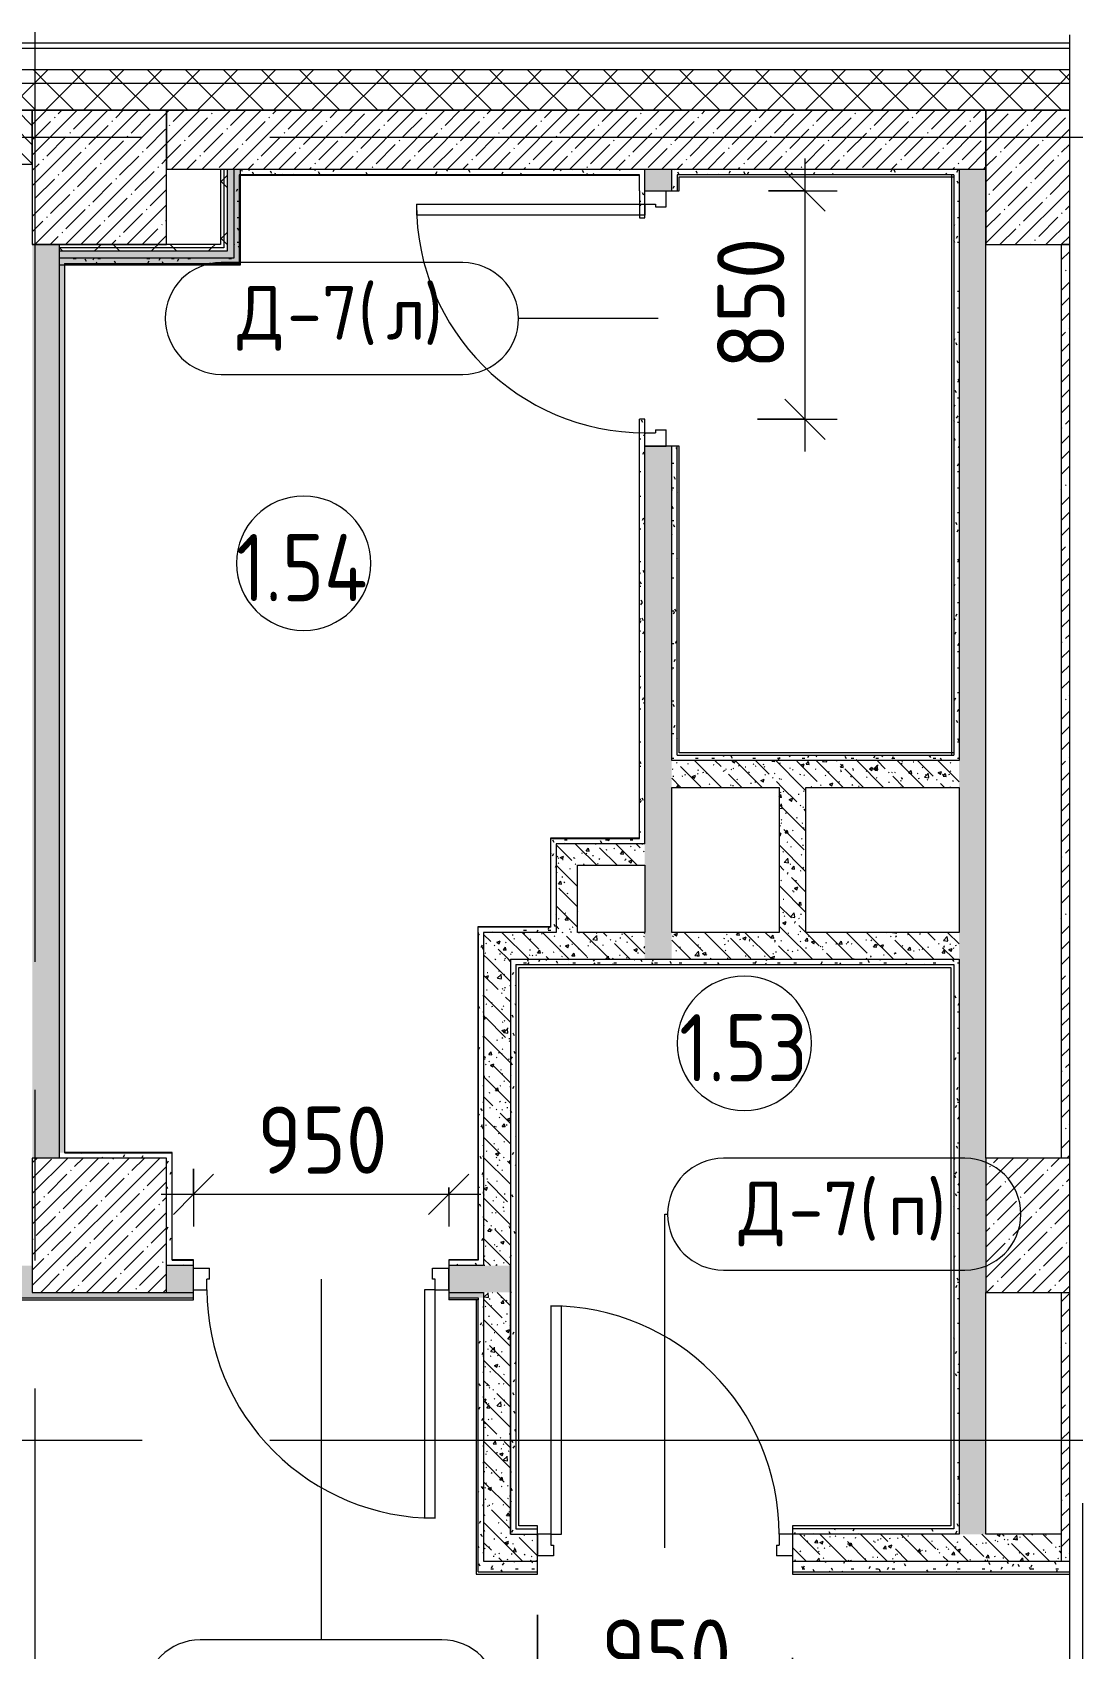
# Model space of a CAD drawing. Header units: millimetres. Extents: x 35848 to 85156, y -2706 to 28205.
# Drawn here: x 80650 to 84560, y 21374 to 27390 of the extents above; entities that cross this region are included whole.
import ezdxf

# ---------------------------------------------------------------- set-up
doc = ezdxf.new("R2010")
doc.units = ezdxf.units.MM
doc.linetypes.add('Осевая', pattern=[3175, 635, -476.25, 1587.5, -476.25])
for name, color, linetype, lineweight in [('A-ANNO-DIMS', 7, 'Continuous', 9), ('A-ANNO-DIMS-100', 7, 'Continuous', 9), ('A-AREA-IDEN', 7, 'Continuous', 9), ('A-DETL-GENF', 7, 'Continuous', 9), ('A-DOOR-IDEN', 7, 'Continuous', 9), ('A-WALL', 7, 'Continuous', 9), ('I-WALL', 7, 'Continuous', 9), ('S-COLS', 7, 'Continuous', 9), ('Оси', 7, 'Continuous', 9), ('Оси-2', 7, 'Осевая', 9)]:
    doc.layers.add(name, color=color, linetype=linetype, lineweight=lineweight)
for name, color, linetype, lineweight, true_color in [('A-DOOR-1', 1, 'Continuous', 9, 0xff0000), ('A-DOOR-2', 1, 'Continuous', 13, 0xff0000), ('A-DOOR-FRAM-1', 1, 'Continuous', 13, 0xff0000), ('A-WALL-1', 7, 'Continuous', 9, 0x3c3c3c), ('A-WALL-FNSH-1', 7, 'Continuous', 9, 0x3c3c3c)]:
    doc.layers.add(name, color=color, linetype=linetype, lineweight=lineweight, true_color=true_color)
doc.styles.add('GOST Common', font='GOST_Common.ttf', dxfattribs={"height": 200})
doc.styles.add('GOST Common_1', font='GOST_Common.ttf', dxfattribs={"width": 0.9, "height": 250})
doc.styles.add('ISOCPEUR', font='isocpeur.ttf', dxfattribs={"width": 0.9, "height": 250})
doc.dimstyles.new('ISO-2_5_0_9К_БОЛЬШОЙ', dxfattribs={"dimscale": 304.8, "dimtxt": 248.995294, "dimasz": 0.492126, "dimexe": 0.393701, "dimexo": 0.984252, "dimgap": 0, "dimtad": 1, "dimdec": 0, "dimrnd": 10, "dimzin": 0, "dimdsep": 46, "dimtxsty": 'ISOCPEUR', "dimblk1": 'OBLIQUE', "dimblk2": 'OBLIQUE', "dimsah": 1, "dimcen": 0.09, "dimdle": 0.393701, "dimazin": 0, "dimtfac": 1, "dimtdec": 4, "dimtix": 1, "dimtmove": 0, "dimatfit": 3, "dimfxl": 1, "dimtvp": 1, "dimtolj": 1, "dimtzin": 0, "dimarcsym": 2})
pattern_1 = [(45, (0, 0), (-57.02463, 57.02463), []), (45, (57.025, 0), (-57.02463, 57.02463), [100.806, -20.161, 3.353, -16.808])]
pattern_2 = [(135, (0, 0), (-75.43415, -75.43415), [106.68, -17.78, 3.556, -17.78]), (135, (0, 75.39), (-75.43415, -75.43415), []), (50, (0, 0), (127.52922, -11.15758), [13.335, -146.685]), (355, (0, 0), (-24.66966, 133.74002), [10.668, -117.348]), (100.451, (10.63, -0.93), (102.85973, 122.58178), [11.333, -124.663]), (46.184, (0, 35.56), (189.75516, -29.43036), [20.002, -220.027]), (96.636, (15.81, 33.1), (166.1822, 173.1996), [17, -186.995]), (351.184, (0, 35.56), (166.18393, 173.19757), [16.002, -176.022]), (21, (17.78, 26.67), (106.13027, -71.58603), [13.335, -146.685]), (326, (17.78, 26.67), (43.26188, 128.93175), [10.668, -117.348]), (71.451, (26.62, 20.7), (149.39198, 57.34505), [11.333, -124.663]), (37.5, (0, 0), (2.162228, 59.188357), [3.353, -112.573, 3.353, -115.773, -117.793]), (37.5, (0, 0), (2.162228, 59.188357), [-235.052, 3.353, -114.44]), (7.5, (0, 0), (46.773857, 70.126152), [3.353, -64.567, 3.353, -109.906, -44.894]), (7.5, (0, 0), (46.773857, 70.126152), [-181.178, 3.353, -41.542]), (327.5, (-39.65, 0), (94.91367, -4.010093), [3.353, -41.097, 3.353, -135.331, -184.023]), (327.5, (-39.65, 0), (94.91367, -4.010093), [-183.134, 3.353, -180.67]), (317.5, (-57.43, 0), (103.69057, 17.79882), [3.353, -54.432, 3.353, -88.748, -130.683]), (317.5, (-57.43, 0), (103.69057, 17.79882), [-149.885, 3.353, -127.33])]
pattern_3 = [(45, (0, 0), (-70.71068, 70.71068), []), (135, (0, 0), (-70.71068, -70.71068), [])]
pattern_4 = [(0, (0, 0), (121.92, 30.48), [10.058, -81.382, 10.058, -81.382, -487.68]), (0, (0, 0), (121.92, 30.48), [-182.88, 10.058, -172.822, 10.058, -81.382, -213.36]), (0, (0, 0), (121.92, 30.48), [-457.2, 10.058, -50.902, 10.058, -142.342]), (120, (45.72, 15.24), (-87.356454, 90.345817), [10.058, -81.382, 10.058, -81.382, -487.68]), (120, (45.72, 15.24), (-87.356454, 90.345817), [-182.88, 10.058, -172.822, 10.058, -81.382, -213.36]), (120, (45.72, 15.24), (-87.356454, 90.345817), [-457.2, 10.058, -50.902, 10.058, -142.342]), (240, (60.96, 76.2), (-34.563546, -120.825817), [10.058, -81.382, 10.058, -81.382, -487.68]), (240, (60.96, 76.2), (-34.563546, -120.825817), [-182.88, 10.058, -172.822, 10.058, -81.382, -213.36]), (240, (60.96, 76.2), (-34.563546, -120.825817), [-457.2, 10.058, -50.902, 10.058, -142.342])]
pattern_5 = [(45, (0, 0), (-106.06602, 106.06602), []), (135, (0, 0), (-106.06602, -106.06602), [])]

# ---------------------------------------------------------------- blocks, each defined once
blk = doc.blocks.new('BSC_Колонна _Прямоугольная - 500х500-23287078-План заполнения и маркировки дверных проемов 1 этажа в осях 12-23')
at = {"layer": 'S-COLS'}
h = blk.add_hatch(dxfattribs=at)
h.set_pattern_fill('FP_19', color=256, style=0, pattern_type=2)
h.set_pattern_definition([(45, (-84450, -22950), (-57.02463, 57.02463), []), (45, (-84392.975, -22950), (-57.02463, 57.02463), [100.806, -20.161, 3.353, -16.808])])
h.paths.add_polyline_path([(-250, -250), (60.7, -250), (60.7, 250), (-250, 250), (-250, 226.2)])
for p, q in [((60.7, 250), (-250, 250)), ((-250, 250), (-250, -250)), ((-250, -250), (60.7, -250))]:
    blk.add_line(p, q, dxfattribs=at)
blk = doc.blocks.new('110_Дверь_СКБ_1Ст_Внутренняя1 - Д-9_ ДОО_Дв_950x2100h_Цеха_ ПУИ_ Помещение персонала_ Моечные_ Тамбур-18976848-План заполнения и маркировки дверных проемов 1 этажа в осях 12-23')
at = {"layer": 'A-DOOR-1'}
blk.add_arc((-412.5, 40), 850, 360, 90, dxfattribs=at)
at = {"layer": 'A-DOOR-2'}
for p, q in [((-412.5, 890), (-372.5, 890)), ((-412.5, 890), (-412.5, 40)), ((-372.5, 40), (-372.5, 890)), ((-412.5, 40), (-372.5, 40))]:
    blk.add_line(p, q, dxfattribs=at)
at = {"layer": 'A-DOOR-FRAM-1'}
for p, q in [((-412.5, 40), (-462.5, 40)), ((-462.5, 40), (-462.5, -40)), ((-412.5, 40), (-412.5, 0)), ((-412.5, 0), (-402.5, 0)), ((-402.5, 0), (-402.5, -40)), ((427.5, 0), (437.5, 0)), ((427.5, 0), (427.5, -40)), ((487.5, 40), (437.5, 40)), ((437.5, 40), (437.5, 0)), ((487.5, 40), (487.5, -40)), ((-402.5, -40), (-462.5, -40)), ((487.5, -40), (427.5, -40))]:
    blk.add_line(p, q, dxfattribs=at)
blk = doc.blocks.new('110_Дверь_СКБ_1Ст_Внутренняя1 - Д-7_п__950x2100h_Туалет-32105350-План заполнения и маркировки дверных проемов 1 этажа в осях 12-23')
at = {"layer": 'A-DOOR-1'}
blk.add_arc((-412.5, 50), 850, 360, 90, dxfattribs=at)
at = {"layer": 'A-DOOR-2'}
for p, q in [((-412.5, 900), (-372.5, 900)), ((-412.5, 900), (-412.5, 50)), ((-372.5, 50), (-372.5, 900)), ((-412.5, 50), (-372.5, 50))]:
    blk.add_line(p, q, dxfattribs=at)
at = {"layer": 'A-DOOR-FRAM-1'}
for p, q in [((-412.5, 50), (-462.5, 50)), ((-462.5, 50), (-462.5, -30)), ((-412.5, 50), (-412.5, 10)), ((-412.5, 10), (-402.5, 10)), ((-402.5, 10), (-402.5, -30)), ((427.5, 10), (437.5, 10)), ((427.5, 10), (427.5, -30)), ((487.5, 50), (437.5, 50)), ((437.5, 50), (437.5, 10)), ((487.5, 50), (487.5, -30)), ((-402.5, -30), (-462.5, -30)), ((487.5, -30), (427.5, -30))]:
    blk.add_line(p, q, dxfattribs=at)
blk = doc.blocks.new('110_Дверь_СКБ_1Ст_Внутренняя1 - Д-7_л__950x2100h_Туалет-32089464-План заполнения и маркировки дверных проемов 1 этажа в осях 12-23')
at = {"layer": 'A-DOOR-1'}
blk.add_arc((437.5, 50), 850, 90, 180, dxfattribs=at)
at = {"layer": 'A-DOOR-2'}
for p, q in [((437.5, 900), (397.5, 900)), ((397.5, 50), (397.5, 900)), ((437.5, 900), (437.5, 50)), ((437.5, 50), (397.5, 50))]:
    blk.add_line(p, q, dxfattribs=at)
at = {"layer": 'A-DOOR-FRAM-1'}
for p, q in [((-462.5, 50), (-462.5, -30)), ((-462.5, 50), (-412.5, 50)), ((-412.5, 50), (-412.5, 10)), ((-402.5, 10), (-412.5, 10)), ((-402.5, 10), (-402.5, -30)), ((427.5, 10), (427.5, -30)), ((437.5, 10), (427.5, 10)), ((437.5, 50), (437.5, 10)), ((437.5, 50), (487.5, 50)), ((487.5, 50), (487.5, -30)), ((-462.5, -30), (-402.5, -30)), ((427.5, -30), (487.5, -30))]:
    blk.add_line(p, q, dxfattribs=at)
blk = doc.blocks.new('BSC_Колонна _Прямоугольная - 500х500-V44-План заполнения и маркировки дверных проемов 1 этажа в осях 12-23')
at = {"layer": 'S-COLS'}
h = blk.add_hatch(dxfattribs=at)
h.set_pattern_fill('FP_51', color=256, style=0, pattern_type=2)
h.set_pattern_definition([(45, (-80900, -22950), (-57.02463, 57.02463), []), (45, (-80842.975, -22950), (-57.02463, 57.02463), [100.806, -20.161, 3.353, -16.808])])
h.paths.add_polyline_path([(-250, -250), (250, -250), (250, 250), (-250, 250)])
for p, q in [((250, 250), (-250, 250)), ((-250, 250), (-250, -250)), ((250, -250), (250, 250)), ((-250, -250), (250, -250))]:
    blk.add_line(p, q, dxfattribs=at)
blk = doc.blocks.new('DET_L_Линия разрыва - М100-30654842-План заполнения и маркировки дверных проемов 1 этажа в осях 12-23')
at = {"layer": 'A-DETL-GENF'}
blk.add_line((24079.7, 0), (12339.9, 0), dxfattribs=at)
blk = doc.blocks.new('М_двери - Типоразмер_рамка-25223575-План заполнения и маркировки дверных проемов 1 этажа в осях 12-23')
at = {"layer": 'A-DOOR-IDEN'}
for p, q in [((4.496, 2.08), (-4.496, 2.08)), ((-4.496, -2.08), (4.496, -2.08))]:
    blk.add_line(p, q, dxfattribs=at)
for centre, start, end in [((-4.496, 0), 90, 270), ((4.496, 0), 270, 90)]:
    blk.add_arc(centre, 2.08, start, end, dxfattribs=at)
blk = doc.blocks.new('DIMBLOCK44-План заполнения и маркировки дверных проемов 1 этажа в осях 12-23')
at = {"layer": 'A-ANNO-DIMS-100'}
for p, q in [((81250, 23160), (81250, 22945.5)), ((81250, 23065.5), (81250, 23160)), ((81130, 23065.5), (82320, 23065.5)), ((82200, 23090), (82200, 22945.5)), ((82200, 23065.5), (82200, 23090))]:
    blk.add_line(p, q, dxfattribs=at)
at = {"layer": 'A-ANNO-DIMS-100', "lineweight": 20}
for p, q in [((81250, 23065.5), (81325, 23140.5)), ((82200, 23065.5), (82275, 23140.5)), ((81250, 23065.5), (81175, 22990.5)), ((82200, 23065.5), (82125, 22990.5))]:
    blk.add_line(p, q, dxfattribs=at)
at = {"layer": 'A-ANNO-DIMS-100', "color": 0, "insert": (81488, 23392.1), "char_height": 250, "width": 568.858, "attachment_point": 1, "line_spacing_factor": 1.149209, "style": 'ISOCPEUR'}
blk.add_mtext('950', dxfattribs=at)
blk = doc.blocks.new('_Oblique')
at = {"color": 0, "linetype": 'ByBlock', "lineweight": -2}
blk.add_line((-0.5, -0.5), (0.5, 0.5), dxfattribs=at)
blk = doc.blocks.new('DIMBLOCK45-План заполнения и маркировки дверных проемов 1 этажа в осях 12-23')
at = {"layer": 'A-ANNO-DIMS-100'}
for p, q in [((82530, 21500), (82530, 21036.3)), ((82530, 21156.3), (82530, 21500)), ((83480, 21340), (83480, 21036.3)), ((83480, 21156.3), (83480, 21340)), ((82410, 21156.3), (83600, 21156.3))]:
    blk.add_line(p, q, dxfattribs=at)
at = {"layer": 'A-ANNO-DIMS-100', "lineweight": 20}
for p, q in [((82530, 21156.3), (82605, 21231.3)), ((83480, 21156.3), (83555, 21231.3)), ((82530, 21156.3), (82455, 21081.3)), ((83480, 21156.3), (83405, 21081.3))]:
    blk.add_line(p, q, dxfattribs=at)
at = {"layer": 'A-ANNO-DIMS-100', "color": 0, "insert": (82768, 21482.9), "char_height": 250, "width": 568.858, "attachment_point": 1, "line_spacing_factor": 1.149209, "style": 'ISOCPEUR'}
blk.add_mtext('950', dxfattribs=at)
blk = doc.blocks.new('DIMBLOCK47-План заполнения и маркировки дверных проемов 1 этажа в осях 12-23')
at = {"layer": 'A-ANNO-DIMS-100'}
for p, q in [((83526, 26920), (83526, 25830)), ((83390, 26800), (83646, 26800)), ((83526, 26800), (83390, 26800)), ((83350, 25950), (83646, 25950)), ((83526, 25950), (83350, 25950))]:
    blk.add_line(p, q, dxfattribs=at)
at = {"layer": 'A-ANNO-DIMS-100', "lineweight": 20}
for p, q in [((83526, 26800), (83451, 26875)), ((83526, 26800), (83601, 26725)), ((83526, 25950), (83451, 26025)), ((83526, 25950), (83601, 25875))]:
    blk.add_line(p, q, dxfattribs=at)
at = {"layer": 'A-ANNO-DIMS-100', "color": 0, "insert": (83199.4, 26138), "char_height": 250, "width": 568.858, "attachment_point": 1, "rotation": 90, "line_spacing_factor": 1.149209, "style": 'ISOCPEUR'}
blk.add_mtext('850', dxfattribs=at)
blk = doc.blocks.new('Марка_Помещения - Номер-25198446-План заполнения и маркировки дверных проемов 1 этажа в осях 12-23')
at = {"layer": 'A-AREA-IDEN'}
for start, end in [(360, 180), (180, 360)]:
    blk.add_arc((0, 0), 2.5, start, end, dxfattribs=at)

msp = doc.modelspace()

# ---------------------------------------------------------------- hatches: boundary and pattern name
at = {"layer": 'A-WALL'}
h = msp.add_hatch(dxfattribs=at)
h.set_pattern_fill('FP_17', color=256, style=0, pattern_type=2)
h.set_pattern_definition(pattern_3)
h.paths.add_polyline_path([(84510.7, 27200), (84510.7, 27250), (80350, 27250), (80350, 27200), (83385.8, 27200)])
h.paths.add_polyline_path([(70313.8, 27200), (70810, 27200), (70810, 27250), (68210, 27250), (68210, 27200), (68861.3, 27200)])
h.paths.add_polyline_path([(73218.7, 27200), (74250, 27200), (74250, 27250), (72910, 27250), (72910, 27200)])
h.paths.add_polyline_path([(77250, 27200), (77250, 27250), (76350, 27250), (76350, 27200), (76849.8, 27200)])
h.paths.add_polyline_path([(57241.7, 27200), (57705, 27200), (57705, 27250), (56860, 27250), (56860, 27200)])
h.paths.add_polyline_path([(66682.6, 27200), (67110, 27200), (67110, 27250), (66160, 27250), (66160, 27200)])
h.paths.add_polyline_path([(60005, 27200), (61060, 27200), (61060, 27250), (60005, 27250)])
h.paths.add_polyline_path([(54760, 27200), (54760, 27250), (53860, 27250), (53860, 27200), (54336.8, 27200)])
h.paths.add_polyline_path([(51760, 27200), (51760, 27250), (50860, 27250), (50860, 27200), (51431.9, 27200)])
h.paths.add_polyline_path([(48527, 27200), (48760, 27200), (48760, 27250), (47660, 27250), (47660, 27200), (47800.7, 27200)])
h.paths.add_polyline_path([(44169.6, 27200), (44560, 27200), (44560, 27250), (42160, 27250), (42160, 27200), (42717.1, 27200)])
h = msp.add_hatch(dxfattribs=at)
h.set_pattern_fill('FP_17', color=256, style=0, pattern_type=2)
h.set_pattern_definition(pattern_3)
h.paths.add_polyline_path([(84510.7, 27100), (84510.7, 27200), (80350, 27200), (80350, 27100), (83385.8, 27100)])
h.paths.add_polyline_path([(76849.8, 27100), (77250, 27100), (77250, 27200), (76350, 27200), (76350, 27100), (76750, 27100)])
h.paths.add_polyline_path([(70310, 27100), (70810, 27100), (70810, 27200), (68210, 27200), (68210, 27100), (68861.3, 27100)])
h.paths.add_polyline_path([(72910, 27100), (74250, 27100), (74250, 27200), (72910, 27200)])
h.paths.add_polyline_path([(66760, 27100), (67110, 27100), (67110, 27200), (66160, 27200), (66160, 27100), (66682.6, 27100)])
h.paths.add_polyline_path([(61060, 27100), (61060, 27200), (60005, 27200), (60005, 27100), (60872.8, 27100)])
h.paths.add_polyline_path([(51431.9, 27100), (51760, 27100), (51760, 27200), (50860, 27200), (50860, 27100)])
h.paths.add_polyline_path([(54160, 27100), (54760, 27100), (54760, 27200), (53860, 27200), (53860, 27100)])
h.paths.add_polyline_path([(57241.7, 27100), (57705, 27100), (57705, 27200), (56860, 27200), (56860, 27100)])
h.paths.add_polyline_path([(48160, 27100), (48760, 27100), (48760, 27200), (47660, 27200), (47660, 27100), (47800.7, 27100)])
h.paths.add_polyline_path([(44560, 27100), (44560, 27200), (42160, 27200), (42160, 27100), (44169.6, 27100)])
h = msp.add_hatch(dxfattribs=at)
h.set_pattern_fill('FP_21', color=256, style=0, pattern_type=2)
h.set_pattern_definition([(135, (0, 0), (-35.35534, -35.35534), [])])
h.paths.add_polyline_path([(74040, 26900), (74250, 26900), (74250, 27100), (74040, 27100)])
h.paths.add_polyline_path([(73540, 26900), (73540, 27100), (72910, 27100), (72910, 26900), (73218.7, 26900)])
h.paths.add_polyline_path([(80650, 26900), (80650, 27100), (80350, 27100), (80350, 26900), (80480.9, 26900)])
h.paths.add_polyline_path([(76350, 26900), (76750, 26900), (76750, 27100), (76350, 27100)])
h.paths.add_polyline_path([(66760, 26900), (67060, 26900), (67060, 27100), (66760, 27100)])
h.paths.add_polyline_path([(68410, 26900), (70310, 26900), (70310, 27100), (68206, 27100), (68206, 26900), (68310, 26900)])
h.paths.add_polyline_path([(57550, 26900), (57705, 26900), (57705, 27100), (56860, 27100), (56860, 26900), (57350, 26900)])
h.paths.add_polyline_path([(60146.6, 26900), (60160, 26900), (60160, 27100), (60005, 27100), (60005, 26900)])
h.paths.add_polyline_path([(60872.8, 26900), (61060, 26900), (61060, 27100), (60760, 27100), (60760, 26900)])
h.paths.add_polyline_path([(53860, 26900), (54160, 26900), (54160, 27100), (53860, 27100), (53860, 26965.3)])
h.paths.add_polyline_path([(51760, 26900), (51760, 27100), (50860, 27100), (50860, 26900), (51600, 26900)])
h.paths.add_polyline_path([(47800.7, 26900), (48160, 26900), (48160, 27100), (47660, 27100), (47660, 26900)])
h.paths.add_polyline_path([(44169.6, 26900), (44560, 26900), (44560, 27100), (42760, 27100), (42760, 26900), (42780, 26900)])
at = {"layer": 'I-WALL'}
h = msp.add_hatch(dxfattribs=at)
h.set_pattern_fill('FP_1', color=256, style=0, pattern_type=2)
h.set_pattern_definition(pattern_1)
h.paths.add_polyline_path([(84100, 26880), (84200, 26880), (84200, 27100), (81150, 27100), (81150, 26880), (83385.8, 26880)])
h = msp.add_hatch(dxfattribs=at)
h.set_pattern_fill('FP_59', color=256, style=0, pattern_type=2)
h.set_pattern_definition(pattern_5)
h.paths.add_polyline_path([(81350, 26600), (81362.5, 26600), (81362.5, 26880), (81350, 26880)])
h = msp.add_hatch(dxfattribs=at)
h.set_pattern_fill('FP_59', color=256, style=0, pattern_type=2)
h.set_pattern_definition(pattern_5)
h.paths.add_polyline_path([(81375, 26587.5), (81375, 26880), (81362.5, 26880), (81362.5, 26587.5)])
for points in [[(81375, 26575), (81425, 26575), (81425, 26880), (81375, 26880), (81375, 26587.5)], [(81425, 26525), (81425, 26575), (80750, 26575), (80750, 26525), (81207.2, 26525)]]:
    msp.add_hatch(color=256, dxfattribs=at).paths.add_polyline_path(points)
h = msp.add_hatch(dxfattribs=at)
h.set_pattern_fill('FP_58', color=256, style=0, pattern_type=2)
h.set_pattern_definition(pattern_4)
h.paths.add_polyline_path([(81400, 26550), (81420, 26550), (81420, 26880), (81400, 26880)])
h = msp.add_hatch(dxfattribs=at)
h.set_pattern_fill('FP_58', color=256, style=0, pattern_type=2)
h.set_pattern_definition(pattern_4)
h.paths.add_polyline_path([(82910, 26860), (82930, 26860), (82930, 26880), (81420, 26880), (81420, 26860), (82909, 26860)])
h = msp.add_hatch(dxfattribs=at)
h.set_pattern_fill('FP_58', color=256, style=0, pattern_type=2)
h.set_pattern_definition(pattern_4)
h.paths.add_polyline_path([(82910, 24370), (82930, 24370), (82930, 25950), (82910, 25950), (82910, 24390)])
h.paths.add_polyline_path([(82910, 26700), (82930, 26700), (82930, 26860), (82910, 26860)])
h = msp.add_hatch(dxfattribs=at)
h.set_pattern_fill('FP_22', color=256, style=0, pattern_type=2)
h.set_pattern_definition(pattern_2)
h.paths.add_polyline_path([(82930, 23940), (83030, 23940), (83030, 25850), (82930, 25850), (82930, 24040)])
h.paths.add_polyline_path([(83030, 26800), (83030, 26880), (82930, 26880), (82930, 26800)])
h = msp.add_hatch(dxfattribs=at)
h.set_pattern_fill('FP_58', color=256, style=0, pattern_type=2)
h.set_pattern_definition(pattern_4)
h.paths.add_polyline_path([(83050, 24700), (83050, 25850), (83030, 25850), (83030, 24700)])
h.paths.add_polyline_path([(83030, 26800), (83050, 26800), (83050, 26880), (83030, 26880)])
h = msp.add_hatch(dxfattribs=at)
h.set_pattern_fill('FP_58', color=256, style=0, pattern_type=2)
h.set_pattern_definition(pattern_4)
h.paths.add_polyline_path([(84080, 26860), (84080, 26880), (83050, 26880), (83050, 26860), (84072, 26860)])
h = msp.add_hatch(dxfattribs=at)
h.set_pattern_fill('FP_58', color=256, style=0, pattern_type=2)
h.set_pattern_definition(pattern_4)
h.paths.add_polyline_path([(84080, 24700), (84100, 24700), (84100, 26880), (84080, 26880), (84080, 24708)])
h = msp.add_hatch(dxfattribs=at)
h.set_pattern_fill('FP_22', color=256, style=0, pattern_type=2)
h.set_pattern_definition(pattern_2)
h.paths.add_polyline_path([(84200, 21800), (84200, 26880), (84100, 26880), (84100, 21800)])
h = msp.add_hatch(dxfattribs=at)
h.set_pattern_fill('FP_22', color=256, style=0, pattern_type=2)
h.set_pattern_definition(pattern_2)
h.paths.add_polyline_path([(80750, 23200), (80750, 26600), (80650, 26600), (80650, 23200)])
h = msp.add_hatch(dxfattribs=at)
h.set_pattern_fill('FP_59', color=256, style=0, pattern_type=2)
h.set_pattern_definition(pattern_5)
h.paths.add_polyline_path([(81362.5, 26587.5), (81362.5, 26600), (80750, 26600), (80750, 26587.5), (81207.2, 26587.5)])
h = msp.add_hatch(dxfattribs=at)
h.set_pattern_fill('FP_1', color=256, style=0, pattern_type=2)
h.set_pattern_definition(pattern_1)
h.paths.add_polyline_path([(84480, 23200), (84510.7, 23200), (84510.7, 26600), (84480, 26600), (84480, 25341.4)])
h = msp.add_hatch(dxfattribs=at)
h.set_pattern_fill('FP_59', color=256, style=0, pattern_type=2)
h.set_pattern_definition(pattern_5)
h.paths.add_polyline_path([(81375, 26575), (81375, 26587.5), (80750, 26587.5), (80750, 26575), (81207.2, 26575)])
h = msp.add_hatch(dxfattribs=at)
h.set_pattern_fill('FP_58', color=256, style=0, pattern_type=2)
h.set_pattern_definition(pattern_4)
h.paths.add_polyline_path([(81420, 26530), (81420, 26550), (80750, 26550), (80750, 26530), (81207.2, 26530)])
h = msp.add_hatch(dxfattribs=at)
h.set_pattern_fill('FP_58', color=256, style=0, pattern_type=2)
h.set_pattern_definition(pattern_4)
h.paths.add_polyline_path([(80750, 23220), (80770, 23220), (80770, 26530), (80750, 26530), (80750, 25341.4)])
h = msp.add_hatch(dxfattribs=at)
h.set_pattern_fill('FP_58', color=256, style=0, pattern_type=2)
h.set_pattern_definition(pattern_4)
h.paths.add_polyline_path([(83385.8, 24680), (84100, 24680), (84100, 24700), (83030, 24700), (83030, 24680)])
h = msp.add_hatch(dxfattribs=at)
h.set_pattern_fill('FP_22', color=256, style=0, pattern_type=2)
h.set_pattern_definition(pattern_2)
h.paths.add_polyline_path([(83385.8, 24580), (84100, 24580), (84100, 24680), (83030, 24680), (83030, 24580)])
h = msp.add_hatch(dxfattribs=at)
h.set_pattern_fill('FP_22', color=256, style=0, pattern_type=2)
h.set_pattern_definition(pattern_2)
h.paths.add_polyline_path([(83430, 24040), (83530, 24040), (83530, 24580), (83430, 24580)])
h = msp.add_hatch(dxfattribs=at)
h.set_pattern_fill('FP_58', color=256, style=0, pattern_type=2)
h.set_pattern_definition(pattern_4)
h.paths.add_polyline_path([(82600, 24370), (82910, 24370), (82909, 24390), (82580, 24390), (82580, 24370)])
h = msp.add_hatch(dxfattribs=at)
h.set_pattern_fill('FP_58', color=256, style=0, pattern_type=2)
h.set_pattern_definition(pattern_4)
h.paths.add_polyline_path([(82600, 24040), (82600, 24370), (82580, 24370), (82580, 24040)])
h = msp.add_hatch(dxfattribs=at)
h.set_pattern_fill('FP_22', color=256, style=0, pattern_type=2)
h.set_pattern_definition(pattern_2)
h.paths.add_polyline_path([(82600, 24040), (82680, 24040), (82680, 24370), (82600, 24370), (82600, 24258.8)])
h = msp.add_hatch(dxfattribs=at)
h.set_pattern_fill('FP_22', color=256, style=0, pattern_type=2)
h.set_pattern_definition(pattern_2)
h.paths.add_polyline_path([(82680, 24290), (82930, 24290), (82930, 24370), (82680, 24370)])
h = msp.add_hatch(dxfattribs=at)
h.set_pattern_fill('FP_58', color=256, style=0, pattern_type=2)
h.set_pattern_definition(pattern_4)
h.paths.add_polyline_path([(82580, 24040), (82580, 24060), (82310, 24060), (82310, 24040), (82330, 24040)])
h = msp.add_hatch(dxfattribs=at)
h.set_pattern_fill('FP_58', color=256, style=0, pattern_type=2)
h.set_pattern_definition(pattern_4)
h.paths.add_polyline_path([(82330, 22800), (82330, 24040), (82310, 24040), (82310, 22800)])
h = msp.add_hatch(dxfattribs=at)
h.set_pattern_fill('FP_22', color=256, style=0, pattern_type=2)
h.set_pattern_definition(pattern_2)
h.paths.add_polyline_path([(82930, 23940), (82930, 24040), (82330, 24040), (82330, 23940), (82430, 23940)])
h = msp.add_hatch(dxfattribs=at)
h.set_pattern_fill('FP_22', color=256, style=0, pattern_type=2)
h.set_pattern_definition(pattern_2)
h.paths.add_polyline_path([(83385.8, 23940), (84100, 23940), (84100, 24040), (83030, 24040), (83030, 23940)])
h = msp.add_hatch(dxfattribs=at)
h.set_pattern_fill('FP_22', color=256, style=0, pattern_type=2)
h.set_pattern_definition(pattern_2)
h.paths.add_polyline_path([(82330, 22800), (82430, 22800), (82430, 23940), (82330, 23940), (82330, 23176.2)])
h = msp.add_hatch(dxfattribs=at)
h.set_pattern_fill('FP_58', color=256, style=0, pattern_type=2)
h.set_pattern_definition(pattern_4)
h.paths.add_polyline_path([(82430, 23920), (84080, 23920), (84080, 23940), (82430, 23940)])
h = msp.add_hatch(dxfattribs=at)
h.set_pattern_fill('FP_58', color=256, style=0, pattern_type=2)
h.set_pattern_definition(pattern_4)
h.paths.add_polyline_path([(82430, 21800), (82450, 21800), (82450, 23920), (82430, 23920), (82430, 23176.2)])
h = msp.add_hatch(dxfattribs=at)
h.set_pattern_fill('FP_58', color=256, style=0, pattern_type=2)
h.set_pattern_definition(pattern_4)
h.paths.add_polyline_path([(84080, 21820), (84100, 21820), (84100, 23940), (84080, 23940), (84080, 21831)])
h = msp.add_hatch(dxfattribs=at)
h.set_pattern_fill('FP_58', color=256, style=0, pattern_type=2)
h.set_pattern_definition(pattern_4)
h.paths.add_polyline_path([(80750, 23200), (81150, 23200), (81150, 23220), (80750, 23220)])
h = msp.add_hatch(dxfattribs=at)
h.set_pattern_fill('FP_58', color=256, style=0, pattern_type=2)
h.set_pattern_definition(pattern_4)
h.paths.add_polyline_path([(81170, 22820), (81170, 23220), (81150, 23220), (81150, 22820)])
h = msp.add_hatch(dxfattribs=at)
h.set_pattern_fill('FP_58', color=256, style=0, pattern_type=2)
h.set_pattern_definition(pattern_4)
h.paths.add_polyline_path([(82310, 22800), (82310, 22820), (82200, 22820), (82200, 22800)])
h.paths.add_polyline_path([(81150, 22800), (81250, 22800), (81250, 22820), (81150, 22820)])
h = msp.add_hatch(dxfattribs=at)
h.set_pattern_fill('FP_22', color=256, style=0, pattern_type=2)
h.set_pattern_definition(pattern_2)
h.paths.add_polyline_path([(82330, 22700), (82430, 22700), (82430, 22800), (82200, 22800), (82200, 22700)])
h.paths.add_polyline_path([(76123.6, 22700), (76750, 22700), (76750, 22800), (75744.8, 22800), (75744.8, 22700)])
h.paths.add_polyline_path([(74644.8, 22700), (74644.8, 22800), (74040, 22800), (74040, 22700)])
h.paths.add_polyline_path([(77350, 22700), (77350, 22800), (77250, 22800), (77250, 22700)])
h.paths.add_polyline_path([(81250, 22700), (81250, 22800), (81150, 22800), (81150, 22700)])
h.paths.add_polyline_path([(78450, 22700), (80650, 22700), (80650, 22800), (78450, 22800)])
h.paths.add_polyline_path([(73540, 22700), (73540, 22800), (70810, 22800), (70810, 22700), (73218.7, 22700)])
h.paths.add_polyline_path([(68861.3, 22700), (69110, 22700), (69110, 22800), (68310, 22800), (68310, 22700)])
h.paths.add_polyline_path([(70210, 22700), (70310, 22700), (70310, 22800), (70210, 22800)])
h = msp.add_hatch(dxfattribs=at)
h.set_pattern_fill('FP_58', color=256, style=0, pattern_type=2)
h.set_pattern_definition(pattern_4)
h.paths.add_polyline_path([(82330, 22680), (82330, 22700), (82200, 22700), (82200, 22680), (82310, 22680)])
h.paths.add_polyline_path([(77350, 22680), (77350, 22700), (75744.8, 22700), (75744.8, 22680), (76123.6, 22680)])
h.paths.add_polyline_path([(81150, 22680), (81250, 22680), (81250, 22700), (78450, 22700), (78450, 22680), (80650, 22680)])
h.paths.add_polyline_path([(74644.8, 22680), (74644.8, 22700), (70210, 22700), (70210, 22680), (74040, 22680)])
h.paths.add_polyline_path([(68310, 22680), (69110, 22680), (69110, 22700), (68310, 22700)])
h = msp.add_hatch(dxfattribs=at)
h.set_pattern_fill('FP_22', color=256, style=0, pattern_type=2)
h.set_pattern_definition(pattern_2)
h.paths.add_polyline_path([(82330, 21800), (82430, 21800), (82430, 22700), (82330, 22700)])
h = msp.add_hatch(dxfattribs=at)
h.set_pattern_fill('FP_1', color=256, style=0, pattern_type=2)
h.set_pattern_definition(pattern_1)
h.paths.add_polyline_path([(84480, 21700), (84510.7, 21700), (84510.7, 22700), (84480, 22700), (84480, 21800)])
h = msp.add_hatch(dxfattribs=at)
h.set_pattern_fill('FP_58', color=256, style=0, pattern_type=2)
h.set_pattern_definition(pattern_4)
h.paths.add_polyline_path([(82310, 21660), (82330, 21660), (82330, 22680), (82310, 22680), (82310, 22672)])
h = msp.add_hatch(dxfattribs=at)
h.set_pattern_fill('FP_22', color=256, style=0, pattern_type=2)
h.set_pattern_definition(pattern_2)
h.paths.add_polyline_path([(82330, 21700), (82530, 21700), (82530, 21800), (82330, 21800)])
h.paths.add_polyline_path([(84480, 21700), (84480, 21800), (83480, 21800), (83480, 21700)])
h = msp.add_hatch(dxfattribs=at)
h.set_pattern_fill('FP_58', color=256, style=0, pattern_type=2)
h.set_pattern_definition(pattern_4)
h.paths.add_polyline_path([(84100, 21800), (84100, 21820), (83480, 21820), (83480, 21800)])
h.paths.add_polyline_path([(82450, 21800), (82530, 21800), (82530, 21820), (82450, 21820)])
h = msp.add_hatch(dxfattribs=at)
h.set_pattern_fill('FP_58', color=256, style=0, pattern_type=2)
h.set_pattern_definition(pattern_4)
h.paths.add_polyline_path([(84510.7, 21660), (84510.7, 21700), (83480, 21700), (83480, 21660)])
h.paths.add_polyline_path([(82330, 21660), (82530, 21660), (82530, 21700), (82330, 21700)])
at = {"layer": 'S-COLS'}
h = msp.add_hatch(dxfattribs=at)
h.set_pattern_fill('FP_1', color=256, style=0, pattern_type=2)
h.set_pattern_definition(pattern_1)
h.paths.add_polyline_path([(80650, 26600), (81150, 26600), (81150, 27100), (80650, 27100), (80650, 26965.3)])
h = msp.add_hatch(dxfattribs=at)
h.set_pattern_fill('FP_1', color=256, style=0, pattern_type=2)
h.set_pattern_definition(pattern_1)
h.paths.add_polyline_path([(84200, 26600), (84510.7, 26600), (84510.7, 27100), (84200, 27100)])

# ---------------------------------------------------------------- linework, layer by layer
at = {"layer": 'A-DOOR-IDEN'}
for p, q in [((82980, 26325), (82460.2, 26325)), ((83005, 22991.3), (83014.6, 22991.3)), ((83005, 21750), (83005, 22991.3)), ((81725, 22750), (81725, 21407.1))]:
    msp.add_line(p, q, dxfattribs=at)
at = {"layer": 'A-WALL'}
for p, q in [((84510.7, 27330), (80350, 27330)), ((84510.7, 27250), (80350, 27250)), ((84510.7, 27200), (80350, 27200)), ((80650, 27100), (80350, 27100)), ((81362.5, 26880), (81362.5, 26587.5)), ((81375, 26880), (81375, 26575)), ((82910, 26860), (81420, 26860)), ((81420, 26860), (81420, 26530)), ((83030, 26800), (83030, 26880)), ((84080, 26860), (83050, 26860)), ((83050, 26860), (83050, 26800)), ((84080, 26860), (84080, 24700)), ((81362.5, 26587.5), (80750, 26587.5)), ((81375, 26575), (80750, 26575)), ((80770, 26530), (81420, 26530)), ((80770, 26530), (80770, 23220)), ((82910, 24390), (82910, 25950)), ((83030, 24680), (83030, 25850)), ((83050, 24700), (83050, 25850)), ((83050, 24700), (84080, 24700)), ((82580, 24060), (82580, 24390)), ((82580, 24390), (82910, 24390)), ((82580, 24060), (82310, 24060)), ((82310, 24040), (82310, 22820)), ((82450, 23920), (84080, 23920)), ((82450, 23920), (82450, 21820)), ((84080, 23920), (84080, 21820)), ((81170, 22820), (81170, 23220)), ((81170, 22820), (81250, 22820)), ((82310, 22820), (82200, 22820)), ((82200, 22680), (82310, 22680)), ((82430, 21800), (82430, 21800)), ((82430, 21800), (82530, 21800)), ((82450, 21820), (82530, 21820)), ((84080, 21820), (83480, 21820)), ((84100, 21800), (83480, 21800))]:
    msp.add_line(p, q, dxfattribs=at)
at = {"layer": 'A-WALL-1'}
for p, q in [((80350, 27100), (84510.7, 27100)), ((80650, 26900), (80650, 27100)), ((84200, 27100), (81150, 27100)), ((81150, 27100), (81150, 26880)), ((84200, 23200), (84200, 27100)), ((80330, 26900), (80650, 26900)), ((84200, 26880), (81150, 26880)), ((81350, 26880), (81350, 26600)), ((81400, 26880), (81400, 26550)), ((81425, 26525), (81425, 26880)), ((82930, 26700), (82930, 26880)), ((84100, 26880), (84100, 24680)), ((82910, 26800), (82910, 26700)), ((82930, 26800), (83050, 26800)), ((82910, 26700), (82930, 26700)), ((81350, 26600), (80650, 26600)), ((80750, 26600), (80750, 23200)), ((84480, 26600), (84480, 23200)), ((84510.7, 26600), (84480, 26600)), ((81400, 26550), (80750, 26550)), ((80750, 26525), (81425, 26525)), ((82930, 25950), (82910, 25950)), ((82930, 24370), (82930, 25950)), ((83050, 25850), (82930, 25850)), ((84100, 24680), (83030, 24680)), ((83030, 24040), (83030, 24580)), ((83030, 24580), (83430, 24580)), ((83430, 24580), (83430, 24040)), ((83530, 24580), (84100, 24580)), ((83530, 24040), (83530, 24580)), ((84100, 24580), (84100, 24040)), ((82930, 24370), (82600, 24370)), ((82600, 24370), (82600, 24040)), ((82680, 24290), (82930, 24290)), ((82680, 24040), (82680, 24290)), ((82930, 24290), (82930, 24040)), ((82600, 24040), (82330, 24040)), ((82330, 24040), (82330, 22800)), ((82930, 24040), (82680, 24040)), ((83430, 24040), (83030, 24040)), ((84100, 24040), (83530, 24040)), ((82430, 23940), (84100, 23940)), ((82430, 23940), (82430, 21800)), ((84100, 23940), (84100, 21800)), ((80771, 23220), (80770, 23220)), ((81250, 22680), (81250, 22820)), ((82200, 22820), (82200, 22680)), ((81250, 22800), (81150, 22800)), ((82330, 22800), (82200, 22800)), ((82430, 21800), (82430, 22800)), ((81150, 22700), (81250, 22700)), ((82200, 22700), (82330, 22700)), ((82330, 22700), (82330, 21700)), ((84200, 21800), (84200, 22700)), ((84480, 22700), (84480, 21700)), ((78450, 22680), (81250, 22680)), ((82310, 22680), (82310, 22672)), ((82530, 21660), (82530, 21820)), ((83480, 21820), (83480, 21660)), ((84480, 21800), (84200, 21800)), ((82310, 21660), (82530, 21660)), ((82330, 21700), (82530, 21700)), ((83480, 21700), (84510.7, 21700)), ((83480, 21660), (84510.7, 21660))]:
    msp.add_line(p, q, dxfattribs=at)
at = {"layer": 'A-WALL-FNSH-1'}
for p, q in [((84510.7, 27350), (80350, 27350)), ((81421, 26859), (82909, 26859)), ((81421, 26529), (81421, 26859)), ((82909, 26859), (82909, 26800)), ((82910, 26800), (82910, 26860)), ((83058, 26852), (84080, 26852)), ((83058, 26800), (83058, 26852)), ((84072, 26860), (84072, 24700)), ((82909, 26800), (82910, 26800)), ((83050, 26800), (83058, 26800)), ((81421, 26529), (80770, 26529)), ((80771, 23221), (80771, 26529)), ((82910, 25850), (82909, 25850)), ((82909, 25850), (82909, 24391)), ((83058, 25850), (83050, 25850)), ((83058, 24708), (83058, 25850)), ((84080, 24708), (83058, 24708)), ((82579, 24391), (82579, 24061)), ((82909, 24391), (82579, 24391)), ((82309, 24061), (82309, 22821)), ((82579, 24061), (82309, 24061)), ((82310, 24040), (82310, 24060)), ((82461, 23909), (84069, 23909)), ((82461, 21831), (82461, 23909)), ((84069, 23909), (84069, 21831)), ((81171, 23221), (80771, 23221)), ((80771, 23220), (81170, 23220)), ((81171, 22821), (81171, 23221)), ((81250, 22821), (81171, 22821)), ((81250, 22820), (81250, 22821)), ((82309, 22821), (82200, 22821)), ((82200, 22821), (82200, 22820)), ((78450, 22672), (81250, 22672)), ((81250, 22672), (81250, 22680)), ((82200, 22680), (82200, 22672)), ((82310, 22672), (82200, 22672)), ((82302, 22672), (82302, 21652)), ((82310, 21660), (82310, 22672)), ((82530, 21831), (82461, 21831)), ((82530, 21820), (82530, 21831)), ((84069, 21831), (83480, 21831)), ((83480, 21831), (83480, 21820)), ((82530, 21652), (82530, 21660)), ((83480, 21660), (83480, 21652)), ((82302, 21652), (82530, 21652)), ((83480, 21652), (84510.7, 21652))]:
    msp.add_line(p, q, dxfattribs=at)
at = {"layer": 'S-COLS'}
for p, q in [((81150, 27100), (80650, 27100)), ((80650, 27100), (80650, 26600)), ((81150, 26600), (81150, 27100)), ((84510.7, 27100), (84200, 27100)), ((84200, 27100), (84200, 26600)), ((80650, 26600), (81150, 26600)), ((84200, 26600), (84510.7, 26600))]:
    msp.add_line(p, q, dxfattribs=at)
at = {"layer": 'Оси'}
for p, q in [((80660, 24890.1), (80660, 27390.1)), ((82060, 27000), (84560, 27000)), ((82060, 22150), (84560, 22150)), ((84560, 19415.1), (84560, 21915.1))]:
    msp.add_line(p, q, dxfattribs=at)
at = {"layer": 'Оси-2'}
for p, q in [((39148.5, 27000), (82060, 27000)), ((80660, 593.7), (80660, 24890.1)), ((39148.5, 22150), (82060, 22150))]:
    msp.add_line(p, q, dxfattribs=at)

# ---------------------------------------------------------------- block references
at = {"layer": 'A-AREA-IDEN', "xscale": 99.99999999999993, "yscale": 99.99999999999993, "zscale": 99.99999999999993}
for p in [(81660, 25414.2), (83300.2, 23627.3)]:
    msp.add_blockref('Марка_Помещения - Номер-25198446-План заполнения и маркировки дверных проемов 1 этажа в осях 12-23', p, dxfattribs=at)
at = {"layer": 'A-DETL-GENF', "rotation": 90.00000000000031}
msp.add_blockref('DET_L_Линия разрыва - М100-30654842-План заполнения и маркировки дверных проемов 1 этажа в осях 12-23', (84510.7, 3301.1), dxfattribs=at)
at = {"layer": 'A-DOOR-1'}
for name, p, rotation in [('110_Дверь_СКБ_1Ст_Внутренняя1 - Д-7_л__950x2100h_Туалет-32089464-План заполнения и маркировки дверных проемов 1 этажа в осях 12-23', (82980, 26312.5), 90), ('110_Дверь_СКБ_1Ст_Внутренняя1 - Д-9_ ДОО_Дв_950x2100h_Цеха_ ПУИ_ Помещение персонала_ Моечные_ Тамбур-18976848-План заполнения и маркировки дверных проемов 1 этажа в осях 12-23', (81737.5, 22750), 180)]:
    msp.add_blockref(name, p, dxfattribs=dict(at, rotation=rotation))
msp.add_blockref('110_Дверь_СКБ_1Ст_Внутренняя1 - Д-7_п__950x2100h_Туалет-32105350-План заполнения и маркировки дверных проемов 1 этажа в осях 12-23', (82992.5, 21750), dxfattribs=at)
at = {"layer": 'A-DOOR-IDEN', "xscale": 99.99999999999993, "yscale": 99.99999999999993, "zscale": 99.99999999999993}
for p in [(81802.6, 26325), (83672.2, 22991.3), (81725, 21199)]:
    msp.add_blockref('М_двери - Типоразмер_рамка-25223575-План заполнения и маркировки дверных проемов 1 этажа в осях 12-23', p, dxfattribs=at)
at = {"layer": 'S-COLS'}
for name, p in [('BSC_Колонна _Прямоугольная - 500х500-V44-План заполнения и маркировки дверных проемов 1 этажа в осях 12-23', (80900, 22950)), ('BSC_Колонна _Прямоугольная - 500х500-23287078-План заполнения и маркировки дверных проемов 1 этажа в осях 12-23', (84450, 22950))]:
    msp.add_blockref(name, p, dxfattribs=at)

# ---------------------------------------------------------------- texts
at = {"layer": 'A-AREA-IDEN', "char_height": 250, "attachment_point": 1, "style": 'GOST Common_1'}
for s, insert, width in [('1.54', (81409.1, 25522.8), 627.721), ('1.53', (83058.3, 23735.8), 606.076)]:
    msp.add_mtext(s, dxfattribs=dict(at, insert=insert, width=width))
at = {"layer": 'A-DOOR-IDEN', "char_height": 200, "attachment_point": 1, "style": 'GOST Common'}
for s, insert, width in [('\\fGOST Common|b0|i0|c204|p34|;Д', (81412.9, 26446.2), 224.472), ('-7(', (81598.1, 26446.2), 448.945), ('\\fGOST Common|b0|i0|c204|p34|;)', (82107.4, 26446.2), 96.202), ('\\fGOST Common|b0|i0|c204|p34|;л', (81968.5, 26446.2), 168.354), ('\\fGOST Common|b0|i0|c204|p34|;Д', (83279.5, 23112.5), 224.472), ('-7(', (83464.7, 23112.5), 448.945), ('\\fGOST Common|b0|i0|c204|p34|;)', (83980.6, 23112.5), 96.202), ('\\fGOST Common|b0|i0|c204|p34|;п', (83835.1, 23112.5), 176.371)]:
    msp.add_mtext(s, dxfattribs=dict(at, insert=insert, width=width))

# ---------------------------------------------------------------- dimensions: what is measured, and where the dimension line sits
at = {"layer": 'A-ANNO-DIMS'}
dim = msp.add_linear_dim(base=(83526, 25950), p1=(83090, 26800), p2=(83050, 25950), angle=90, dimstyle='ISO-2_5_0_9К_БОЛЬШОЙ', override={"dimpost": '<>', "dimfxl": 850.940656}, dxfattribs=at)
dim.commit()
dim.dimension.update_dxf_attribs({"geometry": 'DIMBLOCK47-План заполнения и маркировки дверных проемов 1 этажа в осях 12-23', "text_midpoint": (83401, 26375)})
for base, p1, p2, override, picture, middle in [((82200, 23065.5), (81250, 22860), (82200, 22790), {"dimpost": '<>', "dimfxl": 952.575456}, 'DIMBLOCK44-План заполнения и маркировки дверных проемов 1 этажа в осях 12-23', (81725, 23190.5)), ((83480, 21156.3), (82530, 21800), (83480, 21640), {"dimpost": '<>', "dimfxl": 963.379468}, 'DIMBLOCK45-План заполнения и маркировки дверных проемов 1 этажа в осях 12-23', (83005, 21281.3))]:
    dim = msp.add_linear_dim(base=base, p1=p1, p2=p2, dimstyle='ISO-2_5_0_9К_БОЛЬШОЙ', override=override, dxfattribs=at)
    dim.commit()
    dim.dimension.update_dxf_attribs({"geometry": picture, "text_midpoint": middle})

doc.saveas('drawing.dxf')
